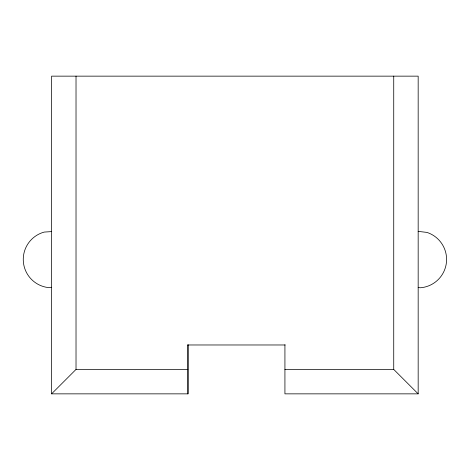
<?xml version="1.0" encoding="UTF-8"?>
<svg xmlns="http://www.w3.org/2000/svg" width="470" height="470" viewBox="0 0 470 470"><rect width="100%" height="100%" fill="white"/><g stroke="black" fill="none" stroke-linecap="round" stroke-linejoin="round"><path stroke-width="0.7" d="M188.076 344.733L188.076 393.854L51.583 393.854L76.023 369.414L76.023 76.146M51.583 231.598L44.256 232.074A28.329 28.329 0 0 0 47.887 287.522L51.583 287.282M187.759 344.974L285.167 344.974M76.023 369.414L187.865 369.414M284.926 369.414L393.731 369.414L418.171 393.854L284.926 393.854L284.926 344.733M418.171 231.375L426.96 232.415A28.417 28.417 0 0 1 420.392 287.769L418.171 287.505M418.171 393.854L418.171 76.146L51.583 76.146L51.583 393.854M393.731 76.146L393.731 369.414M187.865 344.974L187.865 393.854"/></g></svg>
